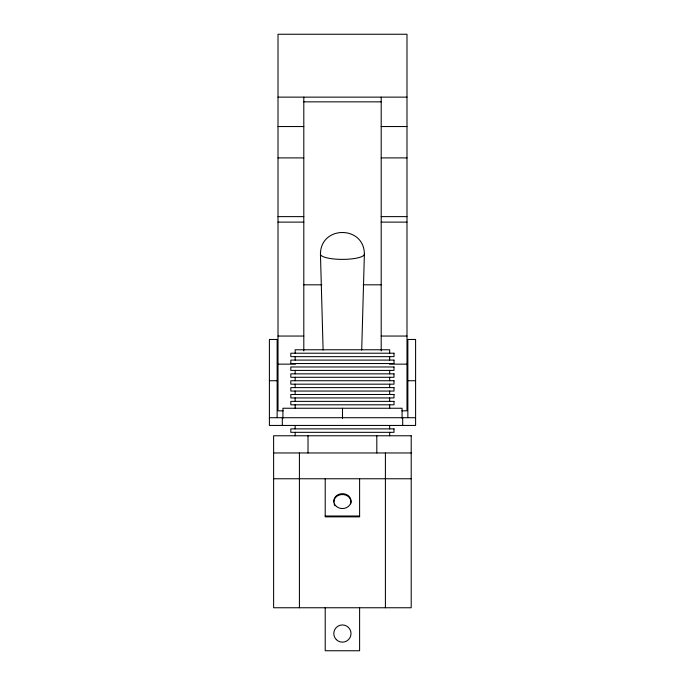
<?xml version="1.0" encoding="UTF-8"?>
<svg xmlns="http://www.w3.org/2000/svg" width="685" height="685" viewBox="0 0 685 685"><rect width="100%" height="100%" fill="white"/><g stroke="black" fill="none" stroke-linecap="round" stroke-linejoin="round"><path stroke-width="1.03" d="M361.706 350.086L364.377 254.135C364.274 225.296 320.554 225.296 320.452 254.135L323.115 350.086M278.007 97.133L406.993 97.133M303.806 101.851L381.194 101.851M278.007 126.545L303.806 126.545M381.194 126.545L406.993 126.545M278.007 157.901L303.806 157.901M381.194 157.901L406.993 157.901M278.007 216.623L303.806 216.623M381.194 216.623L406.993 216.623M278.007 222.12L303.806 222.12M381.194 222.12L406.993 222.12M303.806 284.814L321.83 284.814M363.17 284.814L381.194 284.814M278.007 336.052L303.806 336.052M381.194 336.052L406.993 336.052M278.007 364.146L295.552 364.146M389.448 364.146L406.993 364.146M269.402 380.732L277.142 380.732M407.858 380.732L415.598 380.732M283.162 410.829L278.007 410.829L278.007 34.25L406.993 34.25L406.993 410.829L401.838 410.829M269.402 417.713L415.598 417.713M273.615 452.965L411.205 452.965M273.615 478.764L411.205 478.764M325.212 516.002L359.608 516.002M407.858 417.713L407.858 339.46L415.598 339.46L415.598 425.445L269.402 425.445L269.402 339.46L277.142 339.46L277.142 417.713M402.694 417.713L402.694 425.445M402.078 418.364L402.078 408.251L282.922 408.251L282.922 418.364M389.671 353.212L389.671 349.778L295.149 349.778L295.149 353.212M389.671 356.654L389.671 360.096M389.671 370.414L389.671 373.856M389.671 377.289L389.671 380.732M389.671 384.174L389.671 387.616M389.671 391.049L389.671 394.492M389.671 397.934L389.671 401.367M389.671 404.809L389.671 408.251M389.671 425.445L389.671 428.887M389.671 432.329L389.671 435.771M385.407 452.965L385.407 607.758M381.194 97.133L381.194 350.891M376.81 435.771L376.81 452.965M359.608 478.764L359.608 516.858L325.212 516.858L325.212 478.764M359.608 607.758L359.608 650.75L325.212 650.75L325.212 607.758M342.5 408.251L342.5 418.364M308.019 435.771L308.019 452.965M303.806 97.133L303.806 350.891M299.413 452.965L299.413 607.758M295.149 356.654L295.149 360.096M295.149 370.414L295.149 373.856M295.149 377.289L295.149 380.732M295.149 384.174L295.149 387.616M295.149 391.049L295.149 394.492M295.149 397.934L295.149 401.367M295.149 404.809L295.149 408.251M295.149 425.445L295.149 428.887M295.149 432.329L295.149 435.771M282.306 417.713L282.306 425.445M364.377 254.135A21.963 5.24 0 0 1 342.414 259.375A21.963 5.24 0 0 1 320.452 254.135M334.965 505.693A8.597 7.449 0 0 1 334.109 503.895M333.809 501.968A8.597 7.449 0 0 1 343.536 494.579A8.597 7.449 0 0 1 350.72 503.895M394.003 353.212L290.817 353.212L290.817 356.654L394.003 356.654L394.003 353.212M394.003 360.096L290.817 360.096L290.817 363.538L394.003 363.538L394.003 360.096M394.003 366.972L290.817 366.972L290.817 370.414L394.003 370.414L394.003 366.972M394.003 373.856L290.817 373.856L290.817 377.289L394.003 377.289L394.003 373.856M394.003 380.732L290.817 380.732L290.817 384.174L394.003 384.174L394.003 380.732M394.003 387.616L290.817 387.616L290.817 391.049L394.003 391.049L394.003 387.616M394.003 394.492L290.817 394.492L290.817 397.934L394.003 397.934L394.003 394.492M394.003 401.367L290.817 401.367L290.817 404.809L394.003 404.809L394.003 401.367M394.003 428.887L290.817 428.887L290.817 432.329L394.003 432.329L394.003 428.887M411.205 435.771L273.615 435.771L273.615 607.758L411.205 607.758L411.205 435.771M336.335 506.369A8.597 7.449 0 0 0 350.72 503.03A8.597 7.449 0 0 0 340.188 493.911A8.597 7.449 0 0 0 336.335 506.369M336.335 639.636A8.597 8.597 0 0 0 350.72 635.774A8.597 8.597 0 0 0 340.188 625.242A8.597 8.597 0 0 0 336.335 639.636"/></g></svg>
